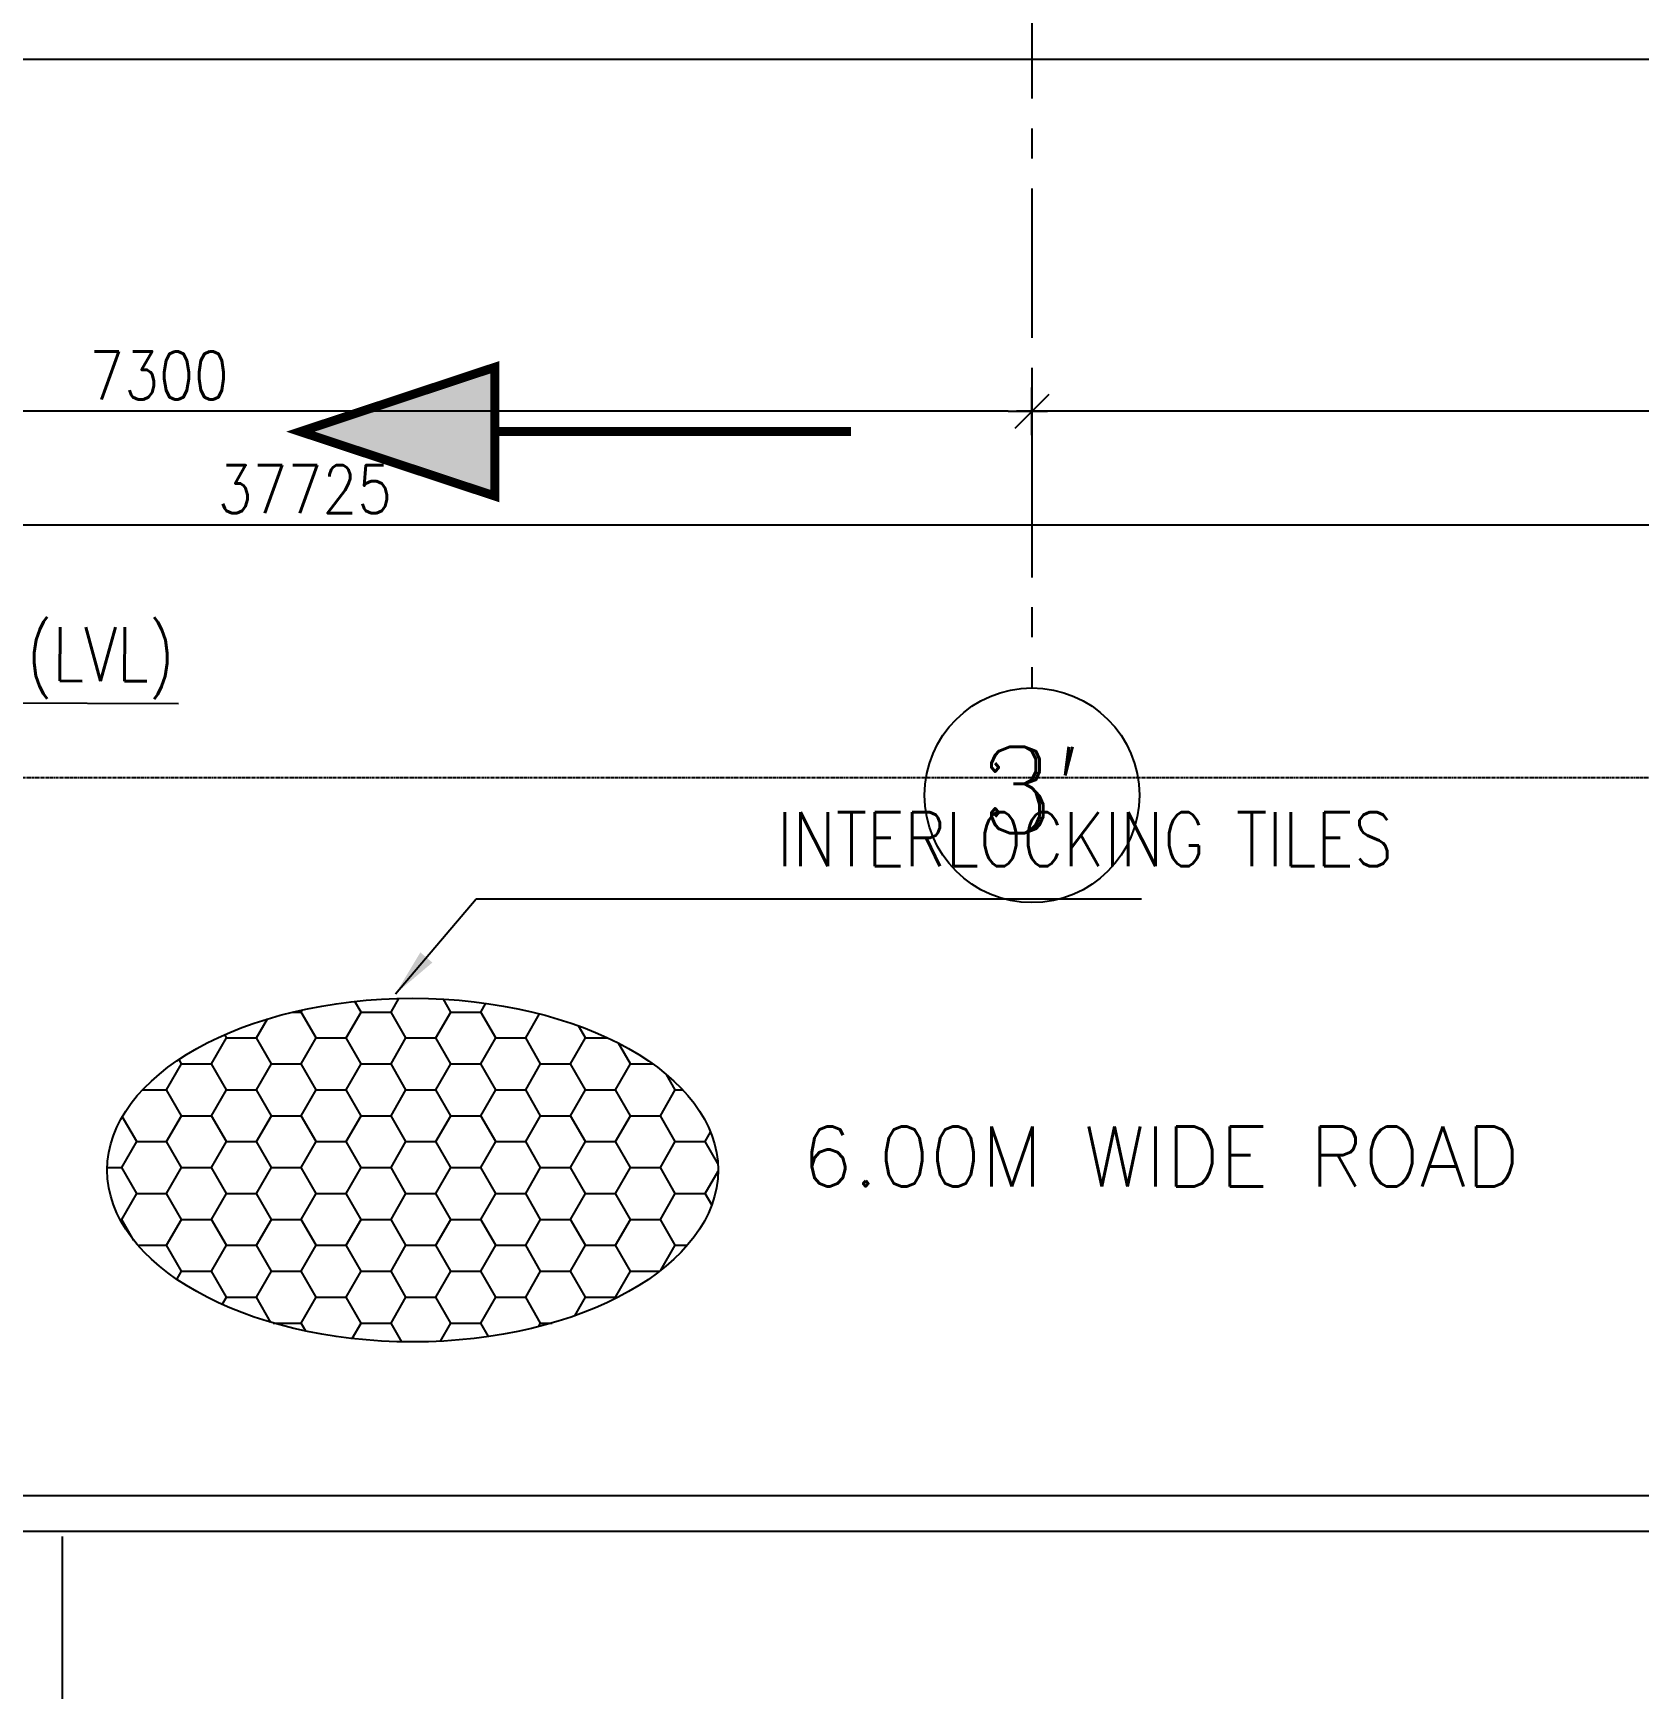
# Model space of a CAD drawing. Header units: metres. Extents: x 841183 to 1048542, y 259326 to 317714.
# Drawn here: x 1018102 to 1024810, y 272327 to 279244 of the extents above; entities that cross this region are included whole.
import ezdxf
from ezdxf.enums import TextEntityAlignment as Align

# ---------------------------------------------------------------- set-up
doc = ezdxf.new("R2010")
doc.units = ezdxf.units.M
doc.header["$PDMODE"] = 34
doc.linetypes.add('CENTER', pattern=[2, 1.25, -0.25, 0.25, -0.25])
doc.linetypes.add('VILLA AXIS$0$CENTER', pattern=[2, 1.25, -0.25, 0.25, -0.25])
for name, color, linetype, transparency in [('A-AXIS DIMENSION', 252, 'Continuous', 0.6), ('A-AXIS MARKER', 253, 'Continuous', 0.6), ('A-AXIS TEXT', 252, 'Continuous', 0.6), ('A-DOOR', 252, 'Continuous', 0.6), ('A-REFLECT DOWN', 252, 'Continuous', 0.6), ('G-PAVEMENT', 252, 'Continuous', 0.6)]:
    doc.layers.add(name, color=color, linetype=linetype, transparency=transparency)
for name, color, linetype in [('A-AXIS LINE', 253, 'Continuous'), ('A-LEVEL', 252, 'Continuous'), ('A-TEXT', 252, 'Continuous'), ('G-LEADER', 252, 'Continuous'), ('G-LVL', 252, 'Continuous')]:
    doc.layers.add(name, color=color, linetype=linetype)
doc.styles.add('ISOCP3', font='isocp3.shx')
doc.styles.add('romans', font='romans.shx', dxfattribs={"width": 0.85})
doc.styles.add('VILLA AXIS$0$U SHAPE AXIS$0$AXES$0$COMP', font='complex')
doc.dimstyles.new('DIM-100', dxfattribs={"dimtxt": 200, "dimasz": 100, "dimexe": 50, "dimexo": 75, "dimgap": 50, "dimtad": 1, "dimdec": 0, "dimrnd": 5, "dimzin": 9, "dimdsep": 46, "dimtxsty": 'romans', "dimblk1": 'D-oblique', "dimblk2": 'D-oblique', "dimsah": 1, "dimcen": 100, "dimdle": 100, "dimclrd": 256, "dimclre": 256, "dimclrt": 131, "dimadec": 0, "dimazin": 0, "dimtfac": 1, "dimtdec": 0, "dimtofl": 0, "dimtmove": 2, "dimatfit": 3, "dimldrblk": 'OBLIQUE', "dimfxl": 100, "dimfxlon": 1, "dimtfillclr": 256, "dimtolj": 1, "dimtzin": 0, "dimarcsym": 0})
doc.dimstyles.new('LEADER-100', dxfattribs={"dimtxt": 225, "dimasz": 200, "dimexe": 100, "dimexo": 100, "dimgap": 50, "dimtad": 1, "dimdec": 0, "dimzin": 0, "dimdsep": 46, "dimtxsty": 'ISOCP3', "dimcen": 100, "dimdle": 100, "dimclrd": 256, "dimclre": 256, "dimclrt": 3, "dimadec": 0, "dimazin": 0, "dimtfac": 1, "dimtdec": 0, "dimtofl": 0, "dimtmove": 2, "dimatfit": 3, "dimfxl": 1, "dimtolj": 1, "dimtzin": 0, "dimarcsym": 0})

# ---------------------------------------------------------------- blocks, each defined once
blk = doc.blocks.new('D-oblique')
for p, q in [((-0.707, -0.707), (0.707, 0.707)), ((0, -1), (0, 1)), ((-1, 0), (0.647, 0))]:
    blk.add_line(p, q)
blk = doc.blocks.new('*D172')
at = {"layer": 'A-AXIS DIMENSION', "lineweight": -2, "transparency": 16777216}
for p, q in [((-37725.6, -34595.1), (-37725.6, -34445.1)), ((0, -34594.3), (0, -34445.1)), ((-100, -34495.1), (-37625.6, -34495.1))]:
    blk.add_line(p, q, dxfattribs=at)
at = {"layer": 'Defpoints', "color": 0, "transparency": 16777216}
for p in [(-37725.6, -34495.1), (0, -34942.2, 52.5), (-37725.6, -35042.7, 10.5)]:
    blk.add_point(p, dxfattribs=at)
at = {"layer": 'A-AXIS DIMENSION', "lineweight": -2, "transparency": 16777216, "xscale": 100, "yscale": 100, "zscale": 100, "rotation": 180}
blk.add_blockref('D-oblique', (-37725.6, -34495.1), dxfattribs=at)
at = {"layer": 'A-AXIS DIMENSION', "lineweight": -2, "transparency": 16777216, "xscale": 100, "yscale": 100, "zscale": 100}
blk.add_blockref('D-oblique', (0, -34495.1), dxfattribs=at)
at = {"layer": 'A-AXIS DIMENSION', "transparency": 16777216, "insert": (-18862.8, -34345.1), "char_height": 200, "attachment_point": 5, "style": 'romans'}
blk.add_mtext('\\A1;37725', dxfattribs=at)
blk = doc.blocks.new('_OBLIQUE')
at = {"color": 0, "linetype": 'ByBlock'}
blk.add_line((-0.5, -0.5), (0.5, 0.5), dxfattribs=at)
blk = doc.blocks.new('*D175')
at = {"layer": 'A-AXIS DIMENSION', "lineweight": -2, "transparency": 16777216}
for p, q in [((-23125.6, -34119.6), (-23125.6, -33969.9)), ((-15925.6, -34019.9), (-23025.6, -34019.9)), ((-15825.6, -34119), (-15825.6, -33969.9))]:
    blk.add_line(p, q, dxfattribs=at)
at = {"layer": 'Defpoints', "color": 0, "transparency": 16777216}
for p in [(-23125.6, -34019.9), (-15825.6, -34450.7, -53.4), (-23125.6, -34771.7, -53.4)]:
    blk.add_point(p, dxfattribs=at)
at = {"layer": 'A-AXIS DIMENSION', "lineweight": -2, "transparency": 16777216, "xscale": 100, "yscale": 100, "zscale": 100, "rotation": 180}
blk.add_blockref('D-oblique', (-23125.6, -34019.9), dxfattribs=at)
at = {"layer": 'A-AXIS DIMENSION', "lineweight": -2, "transparency": 16777216, "xscale": 100, "yscale": 100, "zscale": 100}
blk.add_blockref('D-oblique', (-15825.6, -34019.9), dxfattribs=at)
at = {"layer": 'A-AXIS DIMENSION', "transparency": 16777216, "insert": (-19472.2, -33869.9), "char_height": 200, "attachment_point": 5, "style": 'romans'}
blk.add_mtext('\\A1;7300', dxfattribs=at)
blk = doc.blocks.new('*D176')
at = {"layer": 'A-AXIS DIMENSION', "lineweight": -2, "transparency": 16777216}
for p, q in [((-15825.6, -34119.6), (-15825.6, -33969.9)), ((-8625.6, -34019.9), (-15725.6, -34019.9)), ((-8525.6, -34119), (-8525.6, -33969.9))]:
    blk.add_line(p, q, dxfattribs=at)
at = {"layer": 'Defpoints', "color": 0, "transparency": 16777216}
for p in [(-15825.6, -34019.9), (-8525.6, -34450.7, -53.4), (-15825.6, -34771.7, -53.4)]:
    blk.add_point(p, dxfattribs=at)
at = {"layer": 'A-AXIS DIMENSION', "lineweight": -2, "transparency": 16777216, "xscale": 100, "yscale": 100, "zscale": 100, "rotation": 180}
blk.add_blockref('D-oblique', (-15825.6, -34019.9), dxfattribs=at)
at = {"layer": 'A-AXIS DIMENSION', "lineweight": -2, "transparency": 16777216, "xscale": 100, "yscale": 100, "zscale": 100}
blk.add_blockref('D-oblique', (-8525.6, -34019.9), dxfattribs=at)
at = {"layer": 'A-AXIS DIMENSION', "transparency": 16777216, "insert": (-12172.2, -33869.9), "char_height": 200, "attachment_point": 5, "style": 'romans'}
blk.add_mtext('\\A1;7300', dxfattribs=at)
blk = doc.blocks.new('VILLA AXIS$0$U SHAPE AXIS$0$AXES$0$AXIS-MARK')
at = {"layer": 'A-AXIS MARKER'}
blk.add_circle((0, 0.5), 0.5, dxfattribs=at)
at = {"layer": 'A-AXIS TEXT', "color": 8, "style": 'VILLA AXIS$0$U SHAPE AXIS$0$AXES$0$COMP'}
blk.add_attdef('1', text='', height=0.4, dxfattribs=at).set_placement((0, 0.5), align=Align.MIDDLE)
blk = doc.blocks.new('arrow')
h = blk.add_hatch(color=252)
h.dxf.hatch_style = 1
h.paths.add_polyline_path([(0, 3065.8), (-358.6, 1983.5), (358.6, 1983.5)])
at = {"layer": 'A-AXIS DIMENSION', "color": 252, "const_width": 50}
blk.add_lwpolyline([(358.6, 1983.5), (0, 3065.8), (-358.6, 1983.5)], close=True, dxfattribs=at)
blk.add_lwpolyline([(0, 1983.5), (0, 0)], dxfattribs=at)
blk = doc.blocks.new('LVL')
at = {"layer": 'A-LEVEL'}
h = blk.add_hatch(color=252, dxfattribs=at)
h.paths.add_polyline_path([(0, 149.6), (0, 0), (149.6, 0, 0.414214)])
h.paths.add_polyline_path([(0, 0), (-149.6, 0, 0.414214), (0, -149.6)])
for p, q in [((0, -189.6), (0, 189.6)), ((-189.6, 0), (1339.2, 0))]:
    blk.add_line(p, q, dxfattribs=at)
blk.add_circle((0, 0), 149.6, dxfattribs=at)
at = {"layer": 'A-LEVEL', "color": 3, "style": 'romans', "width": 0.8}
for tag, p in [('FINISH', (199.6, 92.3)), ('CONCRETE', (207.6, -298.8))]:
    blk.add_attdef(tag, p, '', height=225, dxfattribs=at)
blk = doc.blocks.new('A$C51a5b08a')
at = {"layer": 'A-AXIS LINE', "linetype": 'VILLA AXIS$0$CENTER', "ltscale": 500}
blk.add_line((-15825.6, -22088.4, -106.5), (-15825.6, -35175.3, -106.5), dxfattribs=at)
at = {"layer": 'A-AXIS TEXT'}
ref = blk.add_blockref('VILLA AXIS$0$U SHAPE AXIS$0$AXES$0$AXIS-MARK', (-15825.6, -36072.4, -106.5), dxfattribs=dict(at, xscale=897.0721255241026, yscale=897.0721255241026, zscale=897.0721255241026))
ref.add_attrib('1', "3'", dxfattribs={"height": 360, "style": 'VILLA AXIS$0$U SHAPE AXIS$0$AXES$0$COMP'}).set_placement((-15825.6, -35601.8, -106.5), align=Align.MIDDLE)
at = {"color": 252, "style": 'romans', "width": 0.8}
blk.add_attdef('RD01', text='', height=225, dxfattribs=at).set_placement((-31176.6, -17501.4, -38.4), align=Align.MIDDLE_CENTER)
at = {"layer": 'A-AXIS DIMENSION'}
for base, p1, p2, picture, middle in [((-23125.6, -34019.9, -53.1), (-15825.6, -34450.7, -106.5), (-23125.6, -34771.7, -106.5), '*D175', (-19472.2, -33869.9, -53.1)), ((-15825.6, -34019.9, -53.1), (-8525.6, -34450.7, -106.5), (-15825.6, -34771.7, -106.5), '*D176', (-12172.2, -33869.9, -53.1))]:
    dim = blk.add_linear_dim(base=base, p1=p1, p2=p2, dimstyle='DIM-100', override={"dimclrt": 256}, dxfattribs=at)
    dim.commit()
    dim.dimension.update_dxf_attribs({"geometry": picture, "text_midpoint": middle, "dimtype": 160})
dim = blk.add_linear_dim(base=(-37725.6, -34495.1, -117), p1=(0, -34942.2, -64.4), p2=(-37725.6, -35042.7, -106.5), dimstyle='DIM-100', override={"dimclrt": 256, "dimfxl": 100, "dimfxlon": 1}, dxfattribs=at)
dim.commit()
dim.dimension.update_dxf_attribs({"geometry": '*D172', "text_midpoint": (-18862.8, -34345.1, -117)})
blk = doc.blocks.new('A$C10b3fa2f')
at = {"layer": 'G-PAVEMENT'}
h = blk.add_hatch(dxfattribs=at)
h.set_pattern_fill('HONEY', color=256, scale=1000, style=0)
h.set_pattern_definition([(0, (127909.64, 122625.49), (187.5, 108.253175), [125, -250]), (120, (127909.64, 122625.49), (-187.5, 108.253175), [125, -250]), (60, (127909.64, 122625.49), (4e-14, 216.50635), [-250, 125])])
edge = h.paths.add_edge_path()
edge.add_ellipse((-18412.8, -37189.9), major_axis=(-1276, 0), ratio=0.5625, start_angle=0, end_angle=360)
at = {"layer": 'A-DOOR'}
blk.add_ellipse((-18412.8, -37189.9, 88.3), major_axis=(-1276, 0, 0), ratio=0.5625, dxfattribs=at)
at = {"layer": 'A-REFLECT DOWN', "color": 252}
blk.add_line((-19875, -49425, 74), (-19875, -38720.3, 74), dxfattribs=at)
at = {"layer": 'A-REFLECT DOWN', "color": 252, "linetype": 'CENTER', "ltscale": 10, "elevation": 74}
blk.add_lwpolyline([(-43025, -35550.3), (-6450, -35550.3, 0.198912), (373.6, -32723.9, 0.198912), (3200, -25900.3), (3200, 275)], format="xyb", dxfattribs=at)
at = {"layer": 'A-REFLECT DOWN', "color": 252}
for points, elevation in [([(6200, 99.7), (6200, -25900.3, -0.414213), (-6450, -38550.3), (-43075, -38550.3)], 74), ([(200, -22130.8), (200, -25900.3, -0.414213), (-6450, -32550.3), (-43050, -32550.3)], 73.9), ([(6310.9, -26900, -0.391496), (-6450, -38700.3), (-36104.6, -38700.3)], 74)]:
    blk.add_lwpolyline(points, format="xyb", dxfattribs=dict(at, elevation=elevation))
at = {"layer": 'A-AXIS DIMENSION', "color": 252, "xscale": 0.7500000000000001, "yscale": 0.7500000000000001, "zscale": 0.7500000000000001, "rotation": 89.99988472380035}
blk.add_blockref('arrow', (-16582.3, -34104.9, 28.5), dxfattribs=at)
at = {"layer": 'G-LVL'}
ref = blk.add_blockref('LVL', (-20730.4, -35236.8, 74), dxfattribs=dict(at, rotation=359.8667183027063))
ref.add_attrib('FINISH', '0.00(LVL)', (-20564.9, -35144.9, 74), dxfattribs={"layer": '0', "height": 225, "rotation": 359.86672, "style": 'romans', "width": 0.8})
at = {"layer": 'A-TEXT', "color": 252, "style": 'romans'}
blk.add_text('6.00M WIDE ROAD', height=250, rotation=0.00012, dxfattribs=at).set_placement((-16787.9, -37257.9, 93.1))
at = {"layer": 'A-TEXT', "style": 'romans'}
blk.add_text('6.00M WIDE ROAD', height=250, rotation=0.00012, dxfattribs=at).set_placement((-16787.9, -37257.9, 93.1))
at = {"layer": 'A-TEXT', "insert": (-14317.6, -35695.2, 107.4), "char_height": 225, "width": 3972.951, "attachment_point": 3, "rotation": 359.99988, "style": 'romans'}
blk.add_mtext('INTERLOCKING TILES', dxfattribs=at)
at = {"layer": 'G-LEADER'}
blk.add_leader([(-18485, -36454, 107.4), (-18147.2, -36056.4, 107.4), (-15368.4, -36056.4, 107.4)], dimstyle='LEADER-100', dxfattribs=at)

msp = doc.modelspace()

# ---------------------------------------------------------------- block references
at = {"color": 2}
msp.add_blockref('A$C10b3fa2f', (1038100.4, 311684, -216), dxfattribs=at)

# ---------------------------------------------------------------- next in the draw order: block references
msp.add_blockref('A$C51a5b08a', (1038100.4, 311683.9, -103.7), dxfattribs=at)

doc.saveas('drawing.dxf')
